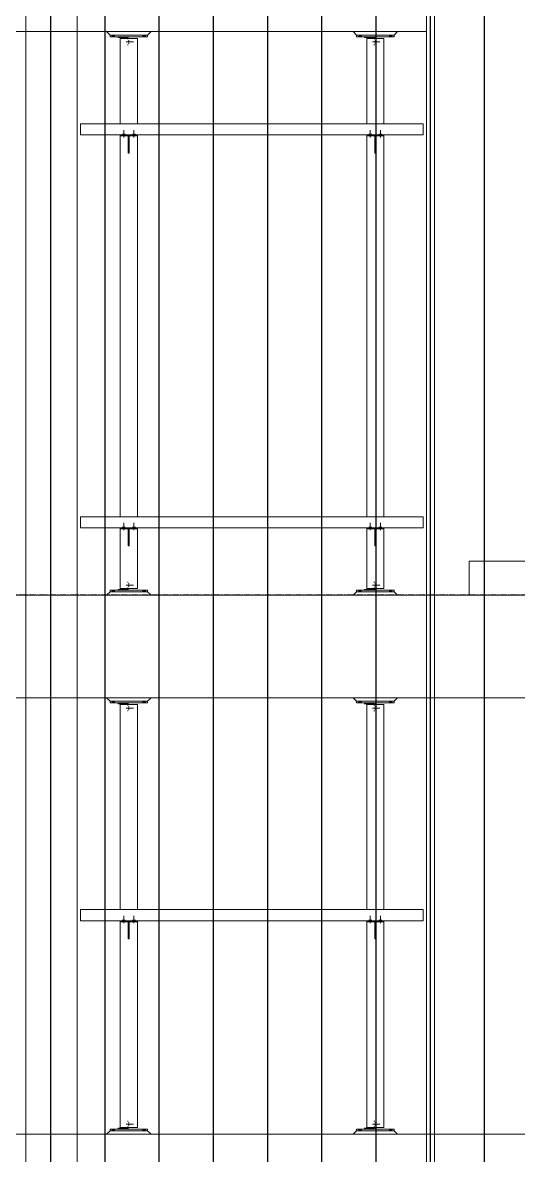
# Model space of a CAD drawing. Header units: millimetres. Extents: x -153298 to 620751, y -313239 to 250031.
# Drawn here: x 36983 to 39885, y -119183 to -112552 of the extents above; entities that cross this region are included whole.
import ezdxf

# ---------------------------------------------------------------- set-up
doc = ezdxf.new("R2010")
doc.units = ezdxf.units.MM
for name, pattern in [('CENTER', [2, 1.25, -0.25, 0.25, -0.25]), ('XKITLINE00', [0]), ('XKITLINE02', [4, 2, -2])]:
    doc.linetypes.add(name, pattern=pattern)
doc.layers.add('Bolt', color=7, linetype='Continuous', lineweight=0)
doc.layers.add('Part', color=7, linetype='Continuous', lineweight=0)
doc.layers.add('HATCH', color=7, linetype='Continuous')

# ---------------------------------------------------------------- blocks, each defined once
blk = doc.blocks.new('*A13041267')
at = {"layer": 'Part', "color": 7, "linetype": 'XKITLINE00', "lineweight": 0}
for p, q in [((367.977891, 10.42254), (398.857909, 10.42254)), ((367.977891, 10.42254), (367.977891, 8.82254)), ((367.977891, 8.82254), (398.857909, 8.82254))]:
    blk.add_line(p, q, dxfattribs=at)
blk = doc.blocks.new('*A13051268')
at = {"layer": 'Part', "color": 7, "linetype": 'XKITLINE00', "lineweight": 0}
for p, q in [((301.057888, 8.822545), (398.857909, 8.822545)), ((301.057888, 4.022545), (398.857909, 4.022545))]:
    blk.add_line(p, q, dxfattribs=at)
blk = doc.blocks.new('*A13131273')
at = {"layer": 'Part', "color": 7, "linetype": 'XKITLINE00', "lineweight": 0}
blk.add_line((301.057888, -16.417455), (516.657888, -16.417455), dxfattribs=at)
blk = doc.blocks.new('*A13431303')
at = {"layer": 'Part', "color": 7, "linetype": 'XKITLINE00', "lineweight": 0}
blk.add_line((366.347884, -20.634477), (366.347884, 40.022545), dxfattribs=at)
blk = doc.blocks.new('*A13451305')
at = {"layer": 'Part', "color": 7, "linetype": 'XKITLINE00', "lineweight": 0}
for p, q in [((301.057888, 40.022545), (301.057888, 35.222545)), ((301.057888, 40.022545), (365.977888, 40.022545)), ((365.977888, 40.022545), (365.977888, 35.222545)), ((301.057888, 35.222545), (365.977888, 35.222545))]:
    blk.add_line(p, q, dxfattribs=at)
blk = doc.blocks.new('*A13501309')
at = {"layer": 'Part', "color": 7, "linetype": 'XKITLINE00', "lineweight": 0}
blk.add_line((365.977888, -19.280042), (365.977888, 40.022545), dxfattribs=at)
blk = doc.blocks.new('*A13511310')
at = {"layer": 'Part', "color": 7, "linetype": 'XKITLINE00', "lineweight": 0}
for p, q in [((347.209888, -20.634477), (347.209888, 40.022545)), ((349.609888, -20.634477), (349.609888, 40.022545))]:
    blk.add_line(p, q, dxfattribs=at)
blk = doc.blocks.new('*A13601319')
at = {"layer": 'Part', "color": 7, "linetype": 'XKITLINE00', "lineweight": 0}
for p, q in [((351.629926, -5.897455), (351.629926, 3.702545)), ((352.429926, 3.702545), (351.629926, 3.702545)), ((352.429926, -5.897455), (352.429926, 3.702545)), ((351.629926, -16.097455), (351.629926, -6.465455)), ((352.429926, -16.097455), (352.429926, -6.465455)), ((351.629926, -16.097455), (352.429926, -16.097455))]:
    blk.add_line(p, q, dxfattribs=at)
blk = doc.blocks.new('*A13651324')
at = {"layer": 'Bolt'}
for points in [[(351.734, -6.417), (351.734, -6.369), (351.846, -6.369), (351.846, -6.417)], [(351.734, -6.465), (351.734, -6.417), (351.846, -6.417), (351.846, -6.465)], [(352.214, -6.417), (352.214, -6.369), (352.326, -6.369), (352.326, -6.417)], [(352.214, -6.465), (352.214, -6.417), (352.326, -6.417), (352.326, -6.465)]]:
    blk.add_hatch(color=7, dxfattribs=at).paths.add_polyline_path(points, flags=17)
at = {"layer": 'Bolt', "color": 7, "linetype": 'XKITLINE00', "lineweight": 0}
for p, q in [((351.79, -6.529), (351.79, -6.185)), ((352.27, -6.529), (352.27, -6.185)), ((351.734, -6.417), (351.734, -6.369)), ((351.734, -6.465), (351.734, -6.417)), ((351.846, -6.417), (351.846, -6.369)), ((351.846, -6.465), (351.846, -6.417)), ((352.214, -6.417), (352.214, -6.369)), ((352.214, -6.465), (352.214, -6.417)), ((352.326, -6.417), (352.326, -6.369)), ((352.326, -6.465), (352.326, -6.417))]:
    blk.add_line(p, q, dxfattribs=at)
blk = doc.blocks.new('*A13661325')
at = {"layer": 'Part', "color": 7, "linetype": 'XKITLINE00', "lineweight": 0}
for p, q in [((352.005926, -6.465455), (352.053926, -6.465455)), ((352.005926, -7.265455), (352.005926, -6.465455)), ((352.005926, -6.705455), (352.053926, -6.705455)), ((352.053926, -6.465455), (352.053926, -7.265455)), ((352.053926, -7.265455), (352.005926, -7.265455))]:
    blk.add_line(p, q, dxfattribs=at)
blk = doc.blocks.new('*A13671326')
at = {"layer": 'Part', "color": 7, "linetype": 'XKITLINE00', "lineweight": 0}
for p, q in [((351.629926, -6.465455), (351.629926, -6.417455)), ((351.629926, -6.465455), (352.429926, -6.465455)), ((352.429926, -6.465455), (352.429926, -6.417455))]:
    blk.add_line(p, q, dxfattribs=at)
blk = doc.blocks.new('*A13681327')
at = {"layer": 'Part', "color": 7, "linetype": 'XKITLINE00', "lineweight": 0}
for p, q in [((363.177888, -5.897455), (363.177888, 3.702545)), ((363.977888, 3.702545), (363.177888, 3.702545)), ((363.977888, -5.897455), (363.977888, 3.702545)), ((363.177888, -16.097455), (363.177888, -6.465455)), ((363.977888, -16.097455), (363.977888, -6.465455)), ((363.177888, -16.097455), (363.977888, -16.097455))]:
    blk.add_line(p, q, dxfattribs=at)
blk = doc.blocks.new('*A13841343')
at = {"layer": 'Part', "color": 7, "linetype": 'XKITLINE00', "lineweight": 0}
for p, q in [((362.697888, -16.177455), (364.457888, -16.177455)), ((362.697888, -16.177455), (362.697888, -16.257455)), ((362.697888, -16.257455), (364.457888, -16.257455)), ((364.457888, -16.177455), (364.457888, -16.257455))]:
    blk.add_line(p, q, dxfattribs=at)
blk = doc.blocks.new('*A13851344')
at = {"layer": 'Part', "color": 7, "linetype": 'XKITLINE00', "lineweight": 0}
for p, q in [((362.537888, -16.417455), (362.697888, -16.257455)), ((362.697888, -16.257455), (364.457888, -16.257455)), ((364.457888, -16.257455), (364.617888, -16.417455))]:
    blk.add_line(p, q, dxfattribs=at)
blk = doc.blocks.new('*A13861345')
at = {"layer": 'Part', "color": 7, "linetype": 'XKITLINE00', "lineweight": 0}
for p, q in [((363.073888, -16.177455), (363.073888, -16.137455)), ((363.073888, -16.137455), (363.513888, -16.137455)), ((363.513888, -16.137455), (363.513888, -16.097455)), ((363.553888, -16.177455), (363.553888, -16.097455))]:
    blk.add_line(p, q, dxfattribs=at)
blk = doc.blocks.new('*A13871346')
at = {"layer": 'Bolt', "color": 7, "linetype": 'XKITLINE02', "lineweight": 0}
for p, q in [((363.513888, -15.801455), (363.553888, -15.801455)), ((363.553888, -15.881455), (363.601888, -15.881455)), ((363.450528, -15.937455), (363.793888, -15.937455)), ((363.513888, -16.073455), (363.553888, -16.073455)), ((363.553888, -15.993455), (363.601888, -15.993455))]:
    blk.add_line(p, q, dxfattribs=at)
blk = doc.blocks.new('*A13881347')
at = {"layer": 'Bolt'}
for points in [[(362.802, -16.257), (362.802, -16.177), (362.914, -16.177), (362.914, -16.257)], [(364.242, -16.257), (364.242, -16.177), (364.354, -16.177), (364.354, -16.257)]]:
    blk.add_hatch(color=7, dxfattribs=at).paths.add_polyline_path(points, flags=17)
at = {"layer": 'Bolt', "color": 7, "linetype": 'XKITLINE00', "lineweight": 0}
for p, q in [((362.802, -16.177), (362.802, -16.257)), ((362.858, -16.177), (362.858, -16.257)), ((362.914, -16.177), (362.914, -16.257)), ((364.242, -16.177), (364.242, -16.257)), ((364.298, -16.177), (364.298, -16.257)), ((364.354, -16.177), (364.354, -16.257))]:
    blk.add_line(p, q, dxfattribs=at)
blk = doc.blocks.new('*A14091368')
at = {"layer": 'Bolt'}
for points in [[(363.282, -6.417), (363.282, -6.369), (363.394, -6.369), (363.394, -6.417)], [(363.282, -6.465), (363.282, -6.417), (363.394, -6.417), (363.394, -6.465)], [(363.762, -6.417), (363.762, -6.369), (363.874, -6.369), (363.874, -6.417)], [(363.762, -6.465), (363.762, -6.417), (363.874, -6.417), (363.874, -6.465)]]:
    blk.add_hatch(color=7, dxfattribs=at).paths.add_polyline_path(points, flags=17)
at = {"layer": 'Bolt', "color": 7, "linetype": 'XKITLINE00', "lineweight": 0}
for p, q in [((363.338, -6.529), (363.338, -6.185)), ((363.818, -6.529), (363.818, -6.185)), ((363.282, -6.417), (363.282, -6.369)), ((363.282, -6.465), (363.282, -6.417)), ((363.394, -6.417), (363.394, -6.369)), ((363.394, -6.465), (363.394, -6.417)), ((363.762, -6.417), (363.762, -6.369)), ((363.762, -6.465), (363.762, -6.417)), ((363.874, -6.417), (363.874, -6.369)), ((363.874, -6.465), (363.874, -6.417))]:
    blk.add_line(p, q, dxfattribs=at)
blk = doc.blocks.new('*A14101369')
at = {"layer": 'Part', "color": 7, "linetype": 'XKITLINE00', "lineweight": 0}
for p, q in [((363.553888, -6.465455), (363.601888, -6.465455)), ((363.553888, -7.265455), (363.553888, -6.465455)), ((363.553888, -6.705455), (363.601888, -6.705455)), ((363.601888, -6.465455), (363.601888, -7.265455)), ((363.601888, -7.265455), (363.553888, -7.265455))]:
    blk.add_line(p, q, dxfattribs=at)
blk = doc.blocks.new('*A14111370')
at = {"layer": 'Part', "color": 7, "linetype": 'XKITLINE00', "lineweight": 0}
for p, q in [((363.177888, -6.465455), (363.177888, -6.417455)), ((363.977888, -6.465455), (363.177888, -6.465455)), ((363.977888, -6.465455), (363.977888, -6.417455))]:
    blk.add_line(p, q, dxfattribs=at)
blk = doc.blocks.new('*A15951548')
at = {"layer": 'Part', "color": 7, "linetype": 'XKITLINE00', "lineweight": 0}
for p, q in [((351.149926, -16.177455), (352.909926, -16.177455)), ((351.149926, -16.177455), (351.149926, -16.257455)), ((351.149926, -16.257455), (352.909926, -16.257455)), ((352.909926, -16.177455), (352.909926, -16.257455))]:
    blk.add_line(p, q, dxfattribs=at)
blk = doc.blocks.new('*A15961549')
at = {"layer": 'Part', "color": 7, "linetype": 'XKITLINE00', "lineweight": 0}
for p, q in [((350.989926, -16.417455), (351.149926, -16.257455)), ((351.149926, -16.257455), (352.909926, -16.257455)), ((352.909926, -16.257455), (353.069926, -16.417455))]:
    blk.add_line(p, q, dxfattribs=at)
blk = doc.blocks.new('*A15971550')
at = {"layer": 'Part', "color": 7, "linetype": 'XKITLINE00', "lineweight": 0}
for p, q in [((351.525926, -16.177455), (351.525926, -16.137455)), ((351.525926, -16.137455), (351.965926, -16.137455)), ((351.965926, -16.137455), (351.965926, -16.097455)), ((352.005926, -16.177455), (352.005926, -16.097455))]:
    blk.add_line(p, q, dxfattribs=at)
blk = doc.blocks.new('*A15981551')
at = {"layer": 'Bolt', "color": 7, "linetype": 'XKITLINE02', "lineweight": 0}
for p, q in [((351.965926, -15.801455), (352.005926, -15.801455)), ((352.005926, -15.881455), (352.053926, -15.881455)), ((351.902566, -15.937455), (352.245926, -15.937455)), ((351.965926, -16.073455), (352.005926, -16.073455)), ((352.005926, -15.993455), (352.053926, -15.993455))]:
    blk.add_line(p, q, dxfattribs=at)
blk = doc.blocks.new('*A15991552')
at = {"layer": 'Bolt'}
for points in [[(351.254, -16.257), (351.254, -16.177), (351.366, -16.177), (351.366, -16.257)], [(352.694, -16.257), (352.694, -16.177), (352.806, -16.177), (352.806, -16.257)]]:
    blk.add_hatch(color=7, dxfattribs=at).paths.add_polyline_path(points, flags=17)
at = {"layer": 'Bolt', "color": 7, "linetype": 'XKITLINE00', "lineweight": 0}
for p, q in [((351.254, -16.177), (351.254, -16.257)), ((351.31, -16.177), (351.31, -16.257)), ((351.366, -16.177), (351.366, -16.257)), ((352.694, -16.177), (352.694, -16.257)), ((352.75, -16.177), (352.75, -16.257)), ((352.806, -16.177), (352.806, -16.257))]:
    blk.add_line(p, q, dxfattribs=at)
blk = doc.blocks.new('*A16541607')
at = {"layer": 'Part', "color": 7, "linetype": 'XKITLINE00', "lineweight": 0}
for p, q in [((349.769888, 30.902545), (349.769888, 30.382545)), ((349.769888, 30.902545), (365.817888, 30.902545)), ((365.817888, 30.902545), (365.817888, 30.382545)), ((349.769888, 30.382545), (365.817888, 30.382545))]:
    blk.add_line(p, q, dxfattribs=at)
blk = doc.blocks.new('*A16551608')
at = {"layer": 'Part', "color": 7, "linetype": 'XKITLINE00', "lineweight": 0}
for p, q in [((349.769888, 12.502545), (349.769888, 11.982545)), ((349.769888, 12.502545), (365.817888, 12.502545)), ((365.817888, 12.502545), (365.817888, 11.982545)), ((349.769888, 11.982545), (365.817888, 11.982545))]:
    blk.add_line(p, q, dxfattribs=at)
blk = doc.blocks.new('*A16561609')
at = {"layer": 'Part', "color": 7, "linetype": 'XKITLINE00', "lineweight": 0}
for p, q in [((352.429926, 34.902545), (351.629926, 34.902545)), ((351.629926, 30.902545), (351.629926, 34.902545)), ((352.429926, 30.902545), (352.429926, 34.902545)), ((351.629926, 12.502545), (351.629926, 30.334545)), ((352.429926, 12.502545), (352.429926, 30.334545)), ((351.629926, 9.142545), (351.629926, 11.934545)), ((352.429926, 9.142545), (352.429926, 11.934545)), ((351.629926, 9.142545), (352.429926, 9.142545))]:
    blk.add_line(p, q, dxfattribs=at)
blk = doc.blocks.new('*A16581611')
at = {"layer": 'Part', "color": 7, "linetype": 'XKITLINE00', "lineweight": 0}
for p, q in [((351.149926, 34.982545), (351.149926, 35.062545)), ((351.149926, 35.062545), (352.909926, 35.062545)), ((352.909926, 34.982545), (352.909926, 35.062545)), ((351.149926, 34.982545), (352.909926, 34.982545))]:
    blk.add_line(p, q, dxfattribs=at)
blk = doc.blocks.new('*A16591612')
at = {"layer": 'Part', "color": 7, "linetype": 'XKITLINE00', "lineweight": 0}
for p, q in [((350.989926, 35.222545), (351.149926, 35.062545)), ((351.149926, 35.062545), (352.909926, 35.062545)), ((352.909926, 35.062545), (353.069926, 35.222545))]:
    blk.add_line(p, q, dxfattribs=at)
blk = doc.blocks.new('*A16601613')
at = {"layer": 'Part', "color": 7, "linetype": 'XKITLINE00', "lineweight": 0}
for p, q in [((351.525926, 34.982545), (351.525926, 34.942545)), ((351.525926, 34.942545), (351.965926, 34.942545)), ((351.965926, 34.942545), (351.965926, 34.902545)), ((352.005926, 34.902545), (352.005926, 34.982545))]:
    blk.add_line(p, q, dxfattribs=at)
blk = doc.blocks.new('*A16611614')
at = {"layer": 'Bolt', "color": 7, "linetype": 'XKITLINE02', "lineweight": 0}
for p, q in [((351.902566, 34.742545), (352.245926, 34.742545)), ((351.965926, 34.878545), (352.005926, 34.878545)), ((351.965926, 34.606545), (352.005926, 34.606545)), ((352.005926, 34.798545), (352.053926, 34.798545)), ((352.005926, 34.686545), (352.053926, 34.686545))]:
    blk.add_line(p, q, dxfattribs=at)
blk = doc.blocks.new('*A16651618')
at = {"layer": 'Bolt'}
for points in [[(351.734, 30.383), (351.734, 30.431), (351.846, 30.431), (351.846, 30.383)], [(351.734, 30.335), (351.734, 30.383), (351.846, 30.383), (351.846, 30.335)], [(352.214, 30.383), (352.214, 30.431), (352.326, 30.431), (352.326, 30.383)], [(352.214, 30.335), (352.214, 30.383), (352.326, 30.383), (352.326, 30.335)]]:
    blk.add_hatch(color=7, dxfattribs=at).paths.add_polyline_path(points, flags=17)
at = {"layer": 'Bolt', "color": 7, "linetype": 'XKITLINE00', "lineweight": 0}
for p, q in [((351.734, 30.383), (351.734, 30.431)), ((351.734, 30.335), (351.734, 30.383)), ((351.79, 30.271), (351.79, 30.615)), ((351.846, 30.383), (351.846, 30.431)), ((351.846, 30.335), (351.846, 30.383)), ((352.214, 30.383), (352.214, 30.431)), ((352.214, 30.335), (352.214, 30.383)), ((352.27, 30.271), (352.27, 30.615)), ((352.326, 30.383), (352.326, 30.431)), ((352.326, 30.335), (352.326, 30.383))]:
    blk.add_line(p, q, dxfattribs=at)
blk = doc.blocks.new('*A16661619')
at = {"layer": 'Part', "color": 7, "linetype": 'XKITLINE00', "lineweight": 0}
for p, q in [((352.005926, 30.334545), (352.053926, 30.334545)), ((352.005926, 29.534545), (352.005926, 30.334545)), ((352.053926, 30.334545), (352.053926, 29.534545)), ((352.005926, 30.094545), (352.053926, 30.094545)), ((352.053926, 29.534545), (352.005926, 29.534545))]:
    blk.add_line(p, q, dxfattribs=at)
blk = doc.blocks.new('*A16671620')
at = {"layer": 'Part', "color": 7, "linetype": 'XKITLINE00', "lineweight": 0}
for p, q in [((351.629926, 30.334545), (351.629926, 30.382545)), ((351.629926, 30.334545), (352.429926, 30.334545)), ((352.429926, 30.334545), (352.429926, 30.382545))]:
    blk.add_line(p, q, dxfattribs=at)
blk = doc.blocks.new('*A16731626')
at = {"layer": 'Bolt'}
for points in [[(351.254, 34.983), (351.254, 35.063), (351.366, 35.063), (351.366, 34.983)], [(352.694, 34.983), (352.694, 35.063), (352.806, 35.063), (352.806, 34.983)]]:
    blk.add_hatch(color=7, dxfattribs=at).paths.add_polyline_path(points, flags=17)
at = {"layer": 'Bolt', "color": 7, "linetype": 'XKITLINE00', "lineweight": 0}
for p, q in [((351.254, 34.983), (351.254, 35.063)), ((351.31, 34.983), (351.31, 35.063)), ((351.366, 34.983), (351.366, 35.063)), ((352.694, 34.983), (352.694, 35.063)), ((352.75, 34.983), (352.75, 35.063)), ((352.806, 34.983), (352.806, 35.063))]:
    blk.add_line(p, q, dxfattribs=at)
blk = doc.blocks.new('*A16751628')
at = {"layer": 'Part', "color": 7, "linetype": 'XKITLINE00', "lineweight": 0}
for p, q in [((363.977888, 34.902545), (363.177888, 34.902545)), ((363.177888, 30.902545), (363.177888, 34.902545)), ((363.977888, 30.902545), (363.977888, 34.902545)), ((363.177888, 12.502545), (363.177888, 30.334545)), ((363.977888, 12.502545), (363.977888, 30.334545)), ((363.177888, 9.142545), (363.177888, 11.934545)), ((363.977888, 9.142545), (363.977888, 11.934545)), ((363.177888, 9.142545), (363.977888, 9.142545))]:
    blk.add_line(p, q, dxfattribs=at)
blk = doc.blocks.new('*A16761629')
at = {"layer": 'Part', "color": 7, "linetype": 'XKITLINE00', "lineweight": 0}
for p, q in [((362.697888, 9.062545), (364.457888, 9.062545)), ((362.697888, 9.062545), (362.697888, 8.982545)), ((364.457888, 9.062545), (364.457888, 8.982545)), ((362.697888, 8.982545), (364.457888, 8.982545))]:
    blk.add_line(p, q, dxfattribs=at)
blk = doc.blocks.new('*A16771630')
at = {"layer": 'Part', "color": 7, "linetype": 'XKITLINE00', "lineweight": 0}
for p, q in [((362.537888, 8.822545), (362.697888, 8.982545)), ((362.697888, 8.982545), (364.457888, 8.982545)), ((364.457888, 8.982545), (364.617888, 8.822545))]:
    blk.add_line(p, q, dxfattribs=at)
blk = doc.blocks.new('*A16781631')
at = {"layer": 'Part', "color": 7, "linetype": 'XKITLINE00', "lineweight": 0}
for p, q in [((363.073888, 9.062545), (363.073888, 9.102545)), ((363.073888, 9.102545), (363.513888, 9.102545)), ((363.513888, 9.102545), (363.513888, 9.142545)), ((363.553888, 9.062545), (363.553888, 9.142545))]:
    blk.add_line(p, q, dxfattribs=at)
blk = doc.blocks.new('*A16791632')
at = {"layer": 'Bolt', "color": 7, "linetype": 'XKITLINE02', "lineweight": 0}
for p, q in [((363.450528, 9.302545), (363.793888, 9.302545)), ((363.513888, 9.438545), (363.553888, 9.438545)), ((363.513888, 9.166545), (363.553888, 9.166545)), ((363.553888, 9.358545), (363.601888, 9.358545)), ((363.553888, 9.246545), (363.601888, 9.246545))]:
    blk.add_line(p, q, dxfattribs=at)
blk = doc.blocks.new('*A16801633')
at = {"layer": 'Bolt'}
for points in [[(362.802, 8.983), (362.802, 9.063), (362.914, 9.063), (362.914, 8.983)], [(364.242, 8.983), (364.242, 9.063), (364.354, 9.063), (364.354, 8.983)]]:
    blk.add_hatch(color=7, dxfattribs=at).paths.add_polyline_path(points, flags=17)
at = {"layer": 'Bolt', "color": 7, "linetype": 'XKITLINE00', "lineweight": 0}
for p, q in [((362.802, 9.063), (362.802, 8.983)), ((362.858, 9.063), (362.858, 8.983)), ((362.914, 9.063), (362.914, 8.983)), ((364.242, 9.063), (364.242, 8.983)), ((364.298, 9.063), (364.298, 8.983)), ((364.354, 9.063), (364.354, 8.983))]:
    blk.add_line(p, q, dxfattribs=at)
blk = doc.blocks.new('*A16831636')
at = {"layer": 'Bolt'}
for points in [[(363.282, 11.983), (363.282, 12.031), (363.394, 12.031), (363.394, 11.983)], [(363.282, 11.935), (363.282, 11.983), (363.394, 11.983), (363.394, 11.935)], [(363.762, 11.983), (363.762, 12.031), (363.874, 12.031), (363.874, 11.983)], [(363.762, 11.935), (363.762, 11.983), (363.874, 11.983), (363.874, 11.935)]]:
    blk.add_hatch(color=7, dxfattribs=at).paths.add_polyline_path(points, flags=17)
at = {"layer": 'Bolt', "color": 7, "linetype": 'XKITLINE00', "lineweight": 0}
for p, q in [((363.338, 11.871), (363.338, 12.215)), ((363.818, 11.871), (363.818, 12.215)), ((363.282, 11.983), (363.282, 12.031)), ((363.282, 11.935), (363.282, 11.983)), ((363.394, 11.983), (363.394, 12.031)), ((363.394, 11.935), (363.394, 11.983)), ((363.762, 11.983), (363.762, 12.031)), ((363.762, 11.935), (363.762, 11.983)), ((363.874, 11.983), (363.874, 12.031)), ((363.874, 11.935), (363.874, 11.983))]:
    blk.add_line(p, q, dxfattribs=at)
blk = doc.blocks.new('*A16841637')
at = {"layer": 'Part', "color": 7, "linetype": 'XKITLINE00', "lineweight": 0}
for p, q in [((363.553888, 11.934545), (363.601888, 11.934545)), ((363.553888, 11.134545), (363.553888, 11.934545)), ((363.553888, 11.694545), (363.601888, 11.694545)), ((363.601888, 11.934545), (363.601888, 11.134545)), ((363.601888, 11.134545), (363.553888, 11.134545))]:
    blk.add_line(p, q, dxfattribs=at)
blk = doc.blocks.new('*A16851638')
at = {"layer": 'Part', "color": 7, "linetype": 'XKITLINE00', "lineweight": 0}
for p, q in [((363.177888, 11.934545), (363.177888, 11.982545)), ((363.977888, 11.934545), (363.177888, 11.934545)), ((363.977888, 11.934545), (363.977888, 11.982545))]:
    blk.add_line(p, q, dxfattribs=at)
blk = doc.blocks.new('*A16891642')
at = {"layer": 'Part', "color": 7, "linetype": 'XKITLINE00', "lineweight": 0}
for p, q in [((362.697888, 34.982545), (362.697888, 35.062545)), ((362.697888, 35.062545), (364.457888, 35.062545)), ((364.457888, 34.982545), (364.457888, 35.062545)), ((362.697888, 34.982545), (364.457888, 34.982545))]:
    blk.add_line(p, q, dxfattribs=at)
blk = doc.blocks.new('*A16901643')
at = {"layer": 'Part', "color": 7, "linetype": 'XKITLINE00', "lineweight": 0}
for p, q in [((362.537888, 35.222545), (362.697888, 35.062545)), ((362.697888, 35.062545), (364.457888, 35.062545)), ((364.457888, 35.062545), (364.617888, 35.222545))]:
    blk.add_line(p, q, dxfattribs=at)
blk = doc.blocks.new('*A16911644')
at = {"layer": 'Part', "color": 7, "linetype": 'XKITLINE00', "lineweight": 0}
for p, q in [((363.073888, 34.982545), (363.073888, 34.942545)), ((363.073888, 34.942545), (363.513888, 34.942545)), ((363.513888, 34.942545), (363.513888, 34.902545)), ((363.553888, 34.902545), (363.553888, 34.982545))]:
    blk.add_line(p, q, dxfattribs=at)
blk = doc.blocks.new('*A16921645')
at = {"layer": 'Bolt', "color": 7, "linetype": 'XKITLINE02', "lineweight": 0}
for p, q in [((363.450528, 34.742545), (363.793888, 34.742545)), ((363.513888, 34.878545), (363.553888, 34.878545)), ((363.513888, 34.606545), (363.553888, 34.606545)), ((363.553888, 34.798545), (363.601888, 34.798545)), ((363.553888, 34.686545), (363.601888, 34.686545))]:
    blk.add_line(p, q, dxfattribs=at)
blk = doc.blocks.new('*A16931646')
at = {"layer": 'Bolt'}
for points in [[(362.802, 34.983), (362.802, 35.063), (362.914, 35.063), (362.914, 34.983)], [(364.242, 34.983), (364.242, 35.063), (364.354, 35.063), (364.354, 34.983)]]:
    blk.add_hatch(color=7, dxfattribs=at).paths.add_polyline_path(points, flags=17)
at = {"layer": 'Bolt', "color": 7, "linetype": 'XKITLINE00', "lineweight": 0}
for p, q in [((362.802, 34.983), (362.802, 35.063)), ((362.858, 34.983), (362.858, 35.063)), ((362.914, 34.983), (362.914, 35.063)), ((364.242, 34.983), (364.242, 35.063)), ((364.298, 34.983), (364.298, 35.063)), ((364.354, 34.983), (364.354, 35.063))]:
    blk.add_line(p, q, dxfattribs=at)
blk = doc.blocks.new('*A16941647')
at = {"layer": 'Bolt'}
for points in [[(363.282, 30.383), (363.282, 30.431), (363.394, 30.431), (363.394, 30.383)], [(363.282, 30.335), (363.282, 30.383), (363.394, 30.383), (363.394, 30.335)], [(363.762, 30.383), (363.762, 30.431), (363.874, 30.431), (363.874, 30.383)], [(363.762, 30.335), (363.762, 30.383), (363.874, 30.383), (363.874, 30.335)]]:
    blk.add_hatch(color=7, dxfattribs=at).paths.add_polyline_path(points, flags=17)
at = {"layer": 'Bolt', "color": 7, "linetype": 'XKITLINE00', "lineweight": 0}
for p, q in [((363.282, 30.383), (363.282, 30.431)), ((363.282, 30.335), (363.282, 30.383)), ((363.338, 30.271), (363.338, 30.615)), ((363.394, 30.383), (363.394, 30.431)), ((363.394, 30.335), (363.394, 30.383)), ((363.762, 30.383), (363.762, 30.431)), ((363.762, 30.335), (363.762, 30.383)), ((363.818, 30.271), (363.818, 30.615)), ((363.874, 30.383), (363.874, 30.431)), ((363.874, 30.335), (363.874, 30.383))]:
    blk.add_line(p, q, dxfattribs=at)
blk = doc.blocks.new('*A16951648')
at = {"layer": 'Part', "color": 7, "linetype": 'XKITLINE00', "lineweight": 0}
for p, q in [((363.553888, 30.334545), (363.601888, 30.334545)), ((363.553888, 29.534545), (363.553888, 30.334545)), ((363.601888, 30.334545), (363.601888, 29.534545)), ((363.553888, 30.094545), (363.601888, 30.094545)), ((363.601888, 29.534545), (363.553888, 29.534545))]:
    blk.add_line(p, q, dxfattribs=at)
blk = doc.blocks.new('*A16961649')
at = {"layer": 'Part', "color": 7, "linetype": 'XKITLINE00', "lineweight": 0}
for p, q in [((363.177888, 30.334545), (363.177888, 30.382545)), ((363.977888, 30.334545), (363.177888, 30.334545)), ((363.977888, 30.334545), (363.977888, 30.382545))]:
    blk.add_line(p, q, dxfattribs=at)
blk = doc.blocks.new('*A17071660')
at = {"layer": 'Part', "color": 7, "linetype": 'XKITLINE00', "lineweight": 0}
for p, q in [((349.769888, -5.897455), (349.769888, -6.417455)), ((349.769888, -5.897455), (365.817888, -5.897455)), ((365.817888, -5.897455), (365.817888, -6.417455)), ((349.769888, -6.417455), (365.817888, -6.417455))]:
    blk.add_line(p, q, dxfattribs=at)
blk = doc.blocks.new('*A17131666')
at = {"layer": 'Part', "color": 7, "linetype": 'XKITLINE00', "lineweight": 0}
for p, q in [((351.149926, 3.782545), (351.149926, 3.862545)), ((351.149926, 3.862545), (352.909926, 3.862545)), ((351.149926, 3.782545), (352.909926, 3.782545)), ((352.909926, 3.782545), (352.909926, 3.862545))]:
    blk.add_line(p, q, dxfattribs=at)
blk = doc.blocks.new('*A17141667')
at = {"layer": 'Part', "color": 7, "linetype": 'XKITLINE00', "lineweight": 0}
for p, q in [((350.989926, 4.022545), (351.149926, 3.862545)), ((351.149926, 3.862545), (352.909926, 3.862545)), ((352.909926, 3.862545), (353.069926, 4.022545))]:
    blk.add_line(p, q, dxfattribs=at)
blk = doc.blocks.new('*A17151668')
at = {"layer": 'Part', "color": 7, "linetype": 'XKITLINE00', "lineweight": 0}
for p, q in [((351.525926, 3.782545), (351.525926, 3.742545)), ((351.525926, 3.742545), (351.965926, 3.742545)), ((351.965926, 3.742545), (351.965926, 3.702545)), ((352.005926, 3.702545), (352.005926, 3.782545))]:
    blk.add_line(p, q, dxfattribs=at)
blk = doc.blocks.new('*A17161669')
at = {"layer": 'Bolt', "color": 7, "linetype": 'XKITLINE02', "lineweight": 0}
for p, q in [((351.902566, 3.542545), (352.245926, 3.542545)), ((351.965926, 3.678545), (352.005926, 3.678545)), ((351.965926, 3.406545), (352.005926, 3.406545)), ((352.005926, 3.598545), (352.053926, 3.598545)), ((352.005926, 3.486545), (352.053926, 3.486545))]:
    blk.add_line(p, q, dxfattribs=at)
blk = doc.blocks.new('*A17171670')
at = {"layer": 'Bolt'}
for points in [[(351.254, 3.783), (351.254, 3.863), (351.366, 3.863), (351.366, 3.783)], [(352.694, 3.783), (352.694, 3.863), (352.806, 3.863), (352.806, 3.783)]]:
    blk.add_hatch(color=7, dxfattribs=at).paths.add_polyline_path(points, flags=17)
at = {"layer": 'Bolt', "color": 7, "linetype": 'XKITLINE00', "lineweight": 0}
for p, q in [((351.254, 3.783), (351.254, 3.863)), ((351.31, 3.783), (351.31, 3.863)), ((351.366, 3.783), (351.366, 3.863)), ((352.694, 3.783), (352.694, 3.863)), ((352.75, 3.783), (352.75, 3.863)), ((352.806, 3.783), (352.806, 3.863))]:
    blk.add_line(p, q, dxfattribs=at)
blk = doc.blocks.new('*A17361689')
at = {"layer": 'Part', "color": 7, "linetype": 'XKITLINE00', "lineweight": 0}
for p, q in [((351.149926, 9.062545), (352.909926, 9.062545)), ((351.149926, 9.062545), (351.149926, 8.982545)), ((352.909926, 9.062545), (352.909926, 8.982545)), ((351.149926, 8.982545), (352.909926, 8.982545))]:
    blk.add_line(p, q, dxfattribs=at)
blk = doc.blocks.new('*A17371690')
at = {"layer": 'Part', "color": 7, "linetype": 'XKITLINE00', "lineweight": 0}
for p, q in [((350.989926, 8.822545), (351.149926, 8.982545)), ((351.149926, 8.982545), (352.909926, 8.982545)), ((352.909926, 8.982545), (353.069926, 8.822545))]:
    blk.add_line(p, q, dxfattribs=at)
blk = doc.blocks.new('*A17381691')
at = {"layer": 'Part', "color": 7, "linetype": 'XKITLINE00', "lineweight": 0}
for p, q in [((351.525926, 9.062545), (351.525926, 9.102545)), ((351.525926, 9.102545), (351.965926, 9.102545)), ((351.965926, 9.102545), (351.965926, 9.142545)), ((352.005926, 9.062545), (352.005926, 9.142545))]:
    blk.add_line(p, q, dxfattribs=at)
blk = doc.blocks.new('*A17391692')
at = {"layer": 'Bolt', "color": 7, "linetype": 'XKITLINE02', "lineweight": 0}
for p, q in [((351.902566, 9.302545), (352.245926, 9.302545)), ((351.965926, 9.438545), (352.005926, 9.438545)), ((351.965926, 9.166545), (352.005926, 9.166545)), ((352.005926, 9.358545), (352.053926, 9.358545)), ((352.005926, 9.246545), (352.053926, 9.246545))]:
    blk.add_line(p, q, dxfattribs=at)
blk = doc.blocks.new('*A17401693')
at = {"layer": 'Bolt'}
for points in [[(351.254, 8.983), (351.254, 9.063), (351.366, 9.063), (351.366, 8.983)], [(352.694, 8.983), (352.694, 9.063), (352.806, 9.063), (352.806, 8.983)]]:
    blk.add_hatch(color=7, dxfattribs=at).paths.add_polyline_path(points, flags=17)
at = {"layer": 'Bolt', "color": 7, "linetype": 'XKITLINE00', "lineweight": 0}
for p, q in [((351.254, 9.063), (351.254, 8.983)), ((351.31, 9.063), (351.31, 8.983)), ((351.366, 9.063), (351.366, 8.983)), ((352.694, 9.063), (352.694, 8.983)), ((352.75, 9.063), (352.75, 8.983)), ((352.806, 9.063), (352.806, 8.983))]:
    blk.add_line(p, q, dxfattribs=at)
blk = doc.blocks.new('*A17441697')
at = {"layer": 'Bolt'}
for points in [[(351.734, 11.983), (351.734, 12.031), (351.846, 12.031), (351.846, 11.983)], [(351.734, 11.935), (351.734, 11.983), (351.846, 11.983), (351.846, 11.935)], [(352.214, 11.983), (352.214, 12.031), (352.326, 12.031), (352.326, 11.983)], [(352.214, 11.935), (352.214, 11.983), (352.326, 11.983), (352.326, 11.935)]]:
    blk.add_hatch(color=7, dxfattribs=at).paths.add_polyline_path(points, flags=17)
at = {"layer": 'Bolt', "color": 7, "linetype": 'XKITLINE00', "lineweight": 0}
for p, q in [((351.79, 11.871), (351.79, 12.215)), ((352.27, 11.871), (352.27, 12.215)), ((351.734, 11.983), (351.734, 12.031)), ((351.734, 11.935), (351.734, 11.983)), ((351.846, 11.983), (351.846, 12.031)), ((351.846, 11.935), (351.846, 11.983)), ((352.214, 11.983), (352.214, 12.031)), ((352.214, 11.935), (352.214, 11.983)), ((352.326, 11.983), (352.326, 12.031)), ((352.326, 11.935), (352.326, 11.983))]:
    blk.add_line(p, q, dxfattribs=at)
blk = doc.blocks.new('*A17451698')
at = {"layer": 'Part', "color": 7, "linetype": 'XKITLINE00', "lineweight": 0}
for p, q in [((352.005926, 11.934545), (352.053926, 11.934545)), ((352.005926, 11.134545), (352.005926, 11.934545)), ((352.005926, 11.694545), (352.053926, 11.694545)), ((352.053926, 11.934545), (352.053926, 11.134545)), ((352.053926, 11.134545), (352.005926, 11.134545))]:
    blk.add_line(p, q, dxfattribs=at)
blk = doc.blocks.new('*A17461699')
at = {"layer": 'Part', "color": 7, "linetype": 'XKITLINE00', "lineweight": 0}
for p, q in [((351.629926, 11.934545), (351.629926, 11.982545)), ((351.629926, 11.934545), (352.429926, 11.934545)), ((352.429926, 11.934545), (352.429926, 11.982545))]:
    blk.add_line(p, q, dxfattribs=at)
blk = doc.blocks.new('*A17551708')
at = {"layer": 'Part', "color": 7, "linetype": 'XKITLINE00', "lineweight": 0}
for p, q in [((362.697888, 3.782545), (362.697888, 3.862545)), ((362.697888, 3.862545), (364.457888, 3.862545)), ((362.697888, 3.782545), (364.457888, 3.782545)), ((364.457888, 3.782545), (364.457888, 3.862545))]:
    blk.add_line(p, q, dxfattribs=at)
blk = doc.blocks.new('*A17561709')
at = {"layer": 'Part', "color": 7, "linetype": 'XKITLINE00', "lineweight": 0}
for p, q in [((362.537888, 4.022545), (362.697888, 3.862545)), ((362.697888, 3.862545), (364.457888, 3.862545)), ((364.457888, 3.862545), (364.617888, 4.022545))]:
    blk.add_line(p, q, dxfattribs=at)
blk = doc.blocks.new('*A17571710')
at = {"layer": 'Bolt'}
for points in [[(362.802, 3.783), (362.802, 3.863), (362.914, 3.863), (362.914, 3.783)], [(364.242, 3.783), (364.242, 3.863), (364.354, 3.863), (364.354, 3.783)]]:
    blk.add_hatch(color=7, dxfattribs=at).paths.add_polyline_path(points, flags=17)
at = {"layer": 'Bolt', "color": 7, "linetype": 'XKITLINE00', "lineweight": 0}
for p, q in [((362.802, 3.783), (362.802, 3.863)), ((362.858, 3.783), (362.858, 3.863)), ((362.914, 3.783), (362.914, 3.863)), ((364.242, 3.783), (364.242, 3.863)), ((364.298, 3.783), (364.298, 3.863)), ((364.354, 3.783), (364.354, 3.863))]:
    blk.add_line(p, q, dxfattribs=at)
blk = doc.blocks.new('*A17581711')
at = {"layer": 'Bolt', "color": 7, "linetype": 'XKITLINE02', "lineweight": 0}
for p, q in [((363.450528, 3.542545), (363.793888, 3.542545)), ((363.513888, 3.678545), (363.553888, 3.678545)), ((363.513888, 3.406545), (363.553888, 3.406545)), ((363.553888, 3.598545), (363.601888, 3.598545)), ((363.553888, 3.486545), (363.601888, 3.486545))]:
    blk.add_line(p, q, dxfattribs=at)
blk = doc.blocks.new('*A17591712')
at = {"layer": 'Part', "color": 7, "linetype": 'XKITLINE00', "lineweight": 0}
for p, q in [((363.073888, 3.782545), (363.073888, 3.742545)), ((363.073888, 3.742545), (363.513888, 3.742545)), ((363.513888, 3.742545), (363.513888, 3.702545)), ((363.553888, 3.702545), (363.553888, 3.782545))]:
    blk.add_line(p, q, dxfattribs=at)

msp = doc.modelspace()

# ---------------------------------------------------------------- hatches: boundary and pattern name
at = {"layer": 'HATCH'}
h = msp.add_hatch(dxfattribs=at)
h.set_pattern_fill('ANSI31', scale=100, angle=45)
h.set_pattern_definition([(90, (0, -142230.9), (-317.5, 0), [])])
h.paths.add_polyline_path([(30433.5472, -111708.2371), (43397.7713, -111708.2371), (43397.7713, -120104.9884), (30433.5472, -120104.9884)])

# ---------------------------------------------------------------- linework, layer by layer
at = {"color": 7, "linetype": 'CENTER', "ltscale": 30}
msp.add_line((59557.5016, -115904.9884), (24877.4489, -115904.9884), dxfattribs=at)

# ---------------------------------------------------------------- block references
at = {"color": 7, "lineweight": 0, "xscale": 125, "yscale": 125, "zscale": 125}
for name in ['*A13451305', '*A13511310', '*A13501309', '*A13431303', '*A16591612', '*A16581611', '*A16731626', '*A16601613', '*A16561609', '*A16611614', '*A16901643', '*A16891642', '*A16931646', '*A16911644', '*A16751628', '*A16921645', '*A16541607', '*A16651618', '*A16941647', '*A16671620', '*A16661619', '*A16961649', '*A16951648', '*A16551608', '*A17461699', '*A17441697', '*A16851638', '*A16831636', '*A17451698', '*A16841637', '*A13041267', '*A17391692', '*A16791632', '*A13051268', '*A17371690', '*A17361689', '*A17401693', '*A17381691', '*A16771630', '*A16761629', '*A16801633', '*A16781631', '*A17141667', '*A17131666', '*A17171670', '*A17151668', '*A13601319', '*A17161669', '*A17561709', '*A17551708', '*A17571710', '*A17591712', '*A13681327', '*A17581711', '*A17071660', '*A13671326', '*A13651324', '*A13661325', '*A14111370', '*A14091368', '*A14101369', '*A15971550', '*A15981551', '*A13861345', '*A13871346', '*A13131273', '*A15961549', '*A15951548', '*A15991552', '*A13851344', '*A13841343', '*A13881347']:
    msp.add_blockref(name, (-6399.4671, -117007.8065), dxfattribs=at)

doc.saveas('drawing.dxf')
